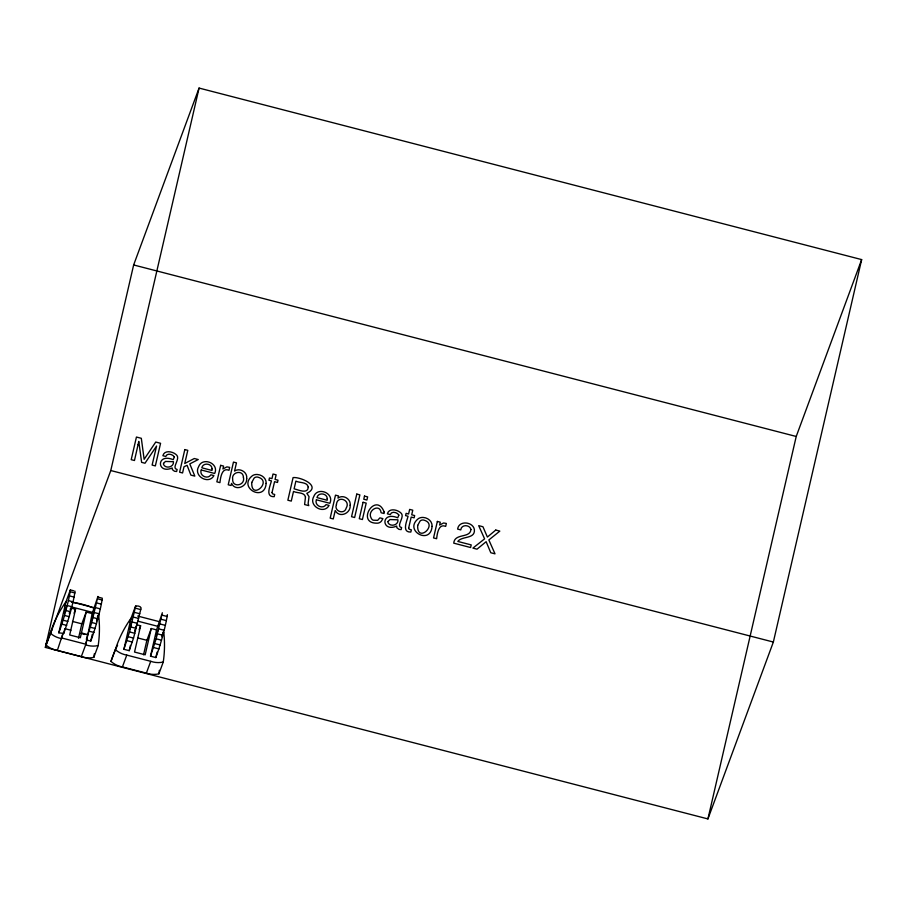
<?xml version="1.0" encoding="UTF-8"?>
<svg xmlns="http://www.w3.org/2000/svg" width="907" height="907" viewBox="0 0 907 907"><rect width="100%" height="100%" fill="white"/><g stroke="black" fill="none" stroke-linecap="round" stroke-linejoin="round"><path stroke-width="1.36" d="M75.02 591.149C73.716 601.692 68.184 621.182 63.705 633.426L58.819 632.814C63.422 620.411 69.011 600.695 70.361 589.935L64.544 605.672M86.324 639.288L91.743 622.508L97.945 596.443L92.174 613.586L85.882 644.242L81.301 656.634L57.345 650.432A20.566 18.299 20.3 0 1 45.917 644.934L50.282 633.131A141.787 126.107 20.3 0 1 65.996 601.738L58.819 632.814M98.455 613.574A141.787 126.107 20.3 0 1 98.194 645.535A20.566 18.299 20.3 0 1 85.666 644.832L86.777 640.047L90.768 641.079C95.36 628.687 100.949 608.96 102.31 598.212L97.65 596.999M135.415 608.144L140.721 609.64L133.533 638.086L129.213 650.67L123.885 649.299L131.061 618.223A141.787 126.107 20.3 0 0 115.348 649.616L110.983 661.418A20.566 18.299 20.3 0 0 122.411 666.917L146.367 673.119A20.566 18.299 20.3 0 0 158.895 673.822L163.26 662.019A141.787 126.107 20.3 0 0 163.804 632.44M140.721 609.64C142.875 606.42 136.742 605.15 135.426 606.42L129.61 622.157M150.505 656.18L156.14 638.811L162.342 612.758L156.571 629.9L150.505 656.18L155.834 657.564C160.528 645.024 165.879 625.637 167.364 614.685M167.341 616.533L162.013 615.15M134.996 629.821L134.803 630.977L135.234 629.889M162.784 633.211L162.841 632.236M70.281 610.332L70.621 608.518L70.361 609.062M96.55 620.229L96.879 618.823M97.559 617.395L97.899 615.581L97.468 616.658M123.885 649.299L129.52 631.93L135.733 605.865M136.163 626.318L135.631 628.494M45.35 647.405L133.646 264.957L199.075 88.07L861.65 259.595L773.354 642.043L707.925 818.93L45.35 647.405L110.779 470.529L199.075 88.07M62.821 633.846L61.71 638.63A20.566 18.299 20.3 0 1 50.282 633.131M57.345 650.432L63.037 633.256M63.705 633.426L64.533 629.843M70.746 608.041L75.542 609.277L69.692 634.979L80.338 637.734L86.188 612.032L92.174 613.586M78.478 638.301L81.823 623.835L86.188 612.032M90.768 641.079L92.321 634.322M129.213 650.67L130.427 645.41M136.617 624.73L140.608 625.762L134.531 652.054L145.177 654.809L151.254 628.517L156.571 629.9M143.544 654.775L146.889 640.319L151.254 628.517M155.834 657.564L157.081 652.156M707.925 818.93L796.221 436.471L861.65 259.595M69.42 612.497L69.601 611.76M161.945 635.308L162.149 634.537M162.444 634.617L161.854 636.782M69.896 611.84L69.34 613.767M97.185 618.903L96.618 620.83M135.528 627.644L135.925 626.249M74.079 613.211L75.542 609.277M70.576 630.784L70.791 630.195L64.805 628.653M81.222 633.539L81.437 632.95L87.423 634.503L87.208 635.093M86.777 640.047L86.993 639.458M81.301 656.634A20.566 18.299 20.3 0 0 93.829 657.337L98.194 645.535M122.411 666.917L126.776 655.103L150.732 661.305A20.566 18.299 20.3 0 0 163.26 662.019M139.145 629.696L140.608 625.762M146.367 673.119L150.732 661.305M133.646 264.957L796.221 436.471M110.779 470.529L773.354 642.043M70.361 589.935L73.852 590.842M70.338 591.772L74.986 592.985M97.616 598.835L102.276 600.049M134.463 612.372L139.78 613.744M161.072 619.254L166.4 620.637M69.397 595.888L74.057 597.089M96.675 602.951L101.335 604.153M137.694 616.057L158.986 621.578M133.34 617.066L138.658 618.449M159.961 623.959L165.278 625.342M68.274 600.593L72.934 601.794M95.552 607.656L100.212 608.858M72.424 602.112L93.716 607.622M137.921 621.182L157.886 626.352M132.116 621.987L137.445 623.358M158.736 628.868L164.065 630.252M67.061 605.502L71.71 606.704M94.339 612.565L98.999 613.767M71.324 606.896L92.616 612.406M130.835 626.975L136.163 628.358M157.455 633.868L162.784 635.24M65.769 610.49L70.429 611.703M93.058 617.554L97.718 618.767M129.52 631.93L134.848 633.301M156.14 638.811L161.469 640.195M64.454 615.445L69.113 616.647M91.743 622.508L96.403 623.71M137.569 637.904L146.889 640.319M72.503 621.431L81.823 623.835M128.204 636.703L133.533 638.086M154.825 643.596L160.154 644.968M63.15 620.218L67.798 621.42M90.428 627.281L95.088 628.483M127.082 640.671L132.399 642.054M153.691 647.564L159.02 648.936M62.016 624.186L66.676 625.388M89.294 631.249L93.954 632.451M82.424 633.857L84.816 634.469M61.925 638.04L85.882 644.242M159.36 670.318A141.787 126.107 20.3 0 1 158.895 673.822M126.776 655.103A20.566 18.299 20.3 0 1 115.348 649.616M110.983 661.418A141.787 126.107 20.3 0 1 117.593 645.138M71.472 602.225A75.258 66.937 20.3 0 1 92.865 607.758M45.917 644.934A141.787 126.107 20.3 0 1 52.016 629.707M94.294 653.834A141.787 126.107 20.3 0 1 93.829 657.337M174.348 456.969L173.237 459.679C155.925 452.593 156.786 474.712 172.183 467.955L172.364 469.611L174.45 471.232L176.638 471.504L177.114 469.452C171.128 468.284 180.119 459.532 176.978 455.45C173.815 451.618 164.518 449.362 162.875 455.722L165.754 456.459C167.013 452.661 172.863 454.169 174.348 456.969M398.842 515.085L397.731 517.795C380.418 510.709 381.28 532.828 396.676 526.071L396.858 527.727L398.944 529.348L401.132 529.62L401.608 527.568C395.633 526.4 404.613 517.648 401.484 513.566C398.309 509.734 389.012 507.467 387.368 513.838L390.248 514.575C391.507 510.777 397.357 512.285 398.842 515.085M163.521 463.375L163.521 464.509C165.743 469.1 174.076 467.23 173.464 461.708L165.471 461.436L163.521 463.375M272.066 492.456L272.451 493.782L274.696 494.496L274.197 496.673C264.878 497.149 270.286 485.619 271.431 480.88L268.937 480.245L269.458 477.978L271.953 478.624L273.018 474.021L276.136 474.826L275.07 479.429L278.007 480.188L277.485 482.456L274.549 481.696L272.066 492.456M388.015 521.491L388.015 522.625C390.248 527.216 398.57 525.346 397.958 519.824L389.976 519.552L388.015 521.491M408.706 527.829L409.091 529.155L411.347 529.869L410.837 532.046C401.518 532.522 406.926 520.992 408.071 516.253L405.588 515.607L406.109 513.351L408.592 513.997L409.658 509.394L412.776 510.199L411.71 514.802L414.646 515.561L414.125 517.818L411.188 517.069L408.706 527.829M212.068 468.749L212.011 470.45L201.808 467.808C202.941 462.253 211.932 463.307 212.068 468.749M327.246 498.555L327.178 500.256L316.974 497.614C318.119 492.07 327.098 493.125 327.246 498.555M384.137 511.911L384.08 513.521L381.076 512.738C380.033 502.932 366.916 510.448 371.11 517.965A3.911 3.481 20.3 0 0 373.242 520.199L377.675 520.346L379.897 517.852L382.901 518.634L381.337 521.242A6.519 5.793 20.3 0 1 377.958 523.146C354.796 524.416 375.736 490.653 384.137 511.911M470.937 529.461C470.189 538.611 454.611 532.863 453.749 543.157L470.608 547.522L471.209 544.903L457.797 541.434C461.924 535.81 475.427 539.28 474.372 529.507C472.955 521.638 458.795 520.13 457.627 529.087L460.767 529.903C461.221 524.269 469.769 524.439 470.937 529.461M64.431 612.905L65.962 607.305L64.431 612.905M91.709 619.969L93.251 614.368L91.709 619.969M129.497 629.39L130.982 623.778L129.497 629.39M156.117 636.272L157.648 630.682L156.117 636.272M201.218 469.985C198.973 475.79 207.85 479.826 210.877 474.803L213.916 475.585C208.848 485.052 193.134 476.118 198.622 466.708C202.34 456.459 219.505 463.318 214.676 473.465L201.218 469.985M316.384 499.802C314.139 505.607 323.017 509.632 326.044 504.621L329.082 505.403C324.014 514.859 308.312 505.936 313.788 496.514C317.507 486.277 334.683 493.136 329.842 503.283L316.384 499.802M305.478 497.013L304.605 504.553L308.788 505.63L308.131 503.453L309.049 496.639L306.838 493.351C322.008 485.982 300.285 476.719 293.086 477.592L287.859 500.222L291.272 501.095L293.517 491.401C296.94 493.374 304.446 491.957 305.478 497.013M251.749 482.467C250.978 501.288 273.506 480.653 257.327 477.014A4.342 3.866 20.3 0 0 254.107 478.114L251.749 482.467M417.673 525.414C416.914 544.245 439.43 523.611 423.263 519.972A4.342 3.866 20.3 0 0 420.043 521.072L417.673 525.414M243.416 477.263C245.616 485.698 232.101 488.091 232.668 479.236C231.217 471.912 243.178 469.407 243.416 477.263M308.244 487.116C307.949 494.564 297.859 489.599 294.106 488.839L295.886 481.118C299.469 483.08 307.348 481.73 308.244 487.116M336.429 504.666C333.629 511.253 344.535 515.029 346.202 508.079C351.134 499.984 336.985 494.814 336.429 504.666M266.136 483.431C264.708 502.705 237.328 487.535 252.441 475.676A7.834 6.973 20.3 0 1 257.407 474.508C261.987 474.758 266.59 478.545 266.136 483.431M432.061 526.389C430.632 545.651 403.264 530.482 418.376 518.634A7.834 6.973 20.3 0 1 423.331 517.466C427.923 517.704 432.526 521.502 432.061 526.389M350.159 505.233C350.998 513.498 339.229 518.441 335.216 510.516L333.266 518.94L330.182 518.135L335.488 495.154L338.492 495.925L337.982 498.113C342.959 494.134 351.111 498.929 350.159 505.233M246.681 478.431C247.441 486.73 235.242 491.605 231.557 483.408L231.07 485.517L228.224 484.78L233.462 462.082L236.466 462.853L234.562 471.062C239.618 467.422 247.724 472.15 246.681 478.431M138.079 444.645L134.463 460.507L131.209 459.668L136.435 437.038L141.322 438.308L144.145 459.305L155.743 442.038L160.573 443.296L155.358 465.915L152.115 465.076L156.582 446.017L144.995 463.228L141.617 462.355L138.782 441.403L138.079 444.645M184.824 449.566L179.609 472.196L182.568 472.955L183.996 466.765L187.08 465.314L190.889 475.109L194.835 476.13L189.79 463.896L198.248 459.543L194.302 458.523L184.756 463.477L187.794 450.337L184.824 449.566M220.662 465.336L216.852 481.832L219.936 482.637C220.469 478.046 221.773 467.094 228.983 470.291L229.664 467.366L226.886 466.878L222.929 468.953L223.587 466.096L220.662 465.336M356.78 494.088L351.553 516.707L354.637 517.5L359.864 494.882L356.78 494.088M363.061 502.285L359.274 518.702L362.415 519.518L366.201 503.102L363.061 502.285M364.489 496.084L363.764 499.224L366.904 500.04L367.63 496.9L364.489 496.084M437.355 521.434L433.546 537.93L436.63 538.724C437.163 534.144 438.466 523.192 445.677 526.389L446.357 523.452L443.58 522.976L439.623 525.04L440.28 522.194L437.355 521.434M495.766 530.062L487.388 537.069L482.955 526.752L478.692 525.641L484.599 538.86L472.898 548.111L477.014 549.177L486.141 541.694L490.789 552.748L495.018 553.848L488.839 539.948L499.836 531.117L495.766 530.062"/></g></svg>
